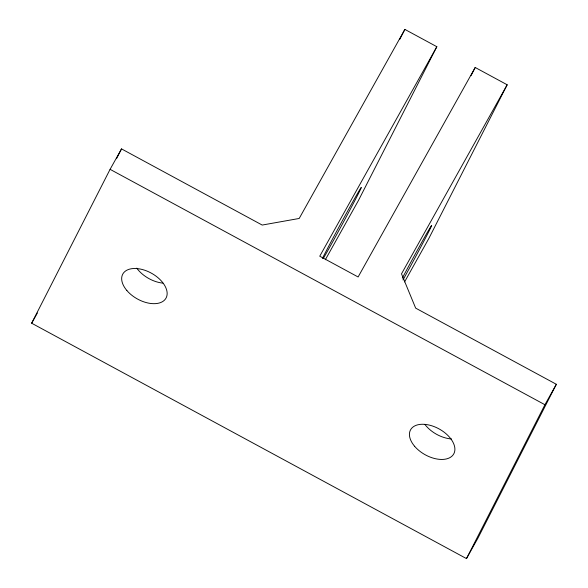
<?xml version="1.0" encoding="UTF-8"?>
<svg xmlns="http://www.w3.org/2000/svg" width="588" height="588" viewBox="0 0 588 588"><rect width="100%" height="100%" fill="white"/><g stroke="black" fill="none" stroke-linecap="round" stroke-linejoin="round"><path stroke-width="0.88" d="M436.833 46.709L319.747 256.206L358.114 276.977L475.2 67.48L507.172 84.782L401.508 273.846L415.665 308.134L556.344 384.287L477.912 538.16L466.482 558.6L31.656 323.209L110.088 169.337L121.518 148.896L262.197 225.057L299.196 218.464L404.86 29.4L436.833 46.709L358.393 200.581L325.326 259.749M116.505 158.723L121.518 148.896M399.855 39.22L404.86 29.4M471.025 75.661L475.2 67.48M507.172 84.782L428.74 238.654L404.559 281.917M466.482 558.6L544.922 404.728L556.344 384.287M31.656 323.209L37.367 312.992M110.088 169.337L544.922 404.728M322.408 258.389A43.637 0.794 -61.6 0 1 353.381 200.773A43.637 0.794 -61.6 0 1 354.652 200.964A43.637 0.794 -61.6 0 1 323.29 258.522M402.288 278.161A43.637 0.794 -61.6 0 1 431.621 225.557A43.637 0.794 -61.6 0 1 402.993 279.947M162.898 283.115A24.725 14.671 29.2 0 1 136.784 268.143M451.459 438.949A24.725 14.671 29.2 0 1 425.014 424.565M126.868 290.516A24.725 14.671 29.2 0 0 165.713 298.616A24.725 14.671 29.2 0 0 140.65 269.12A24.725 14.671 29.2 0 0 126.868 290.516M414.621 446.285A24.725 14.671 29.2 0 0 453.466 454.384A24.725 14.671 29.2 0 0 428.402 424.896A24.725 14.671 29.2 0 0 414.621 446.285"/></g></svg>
